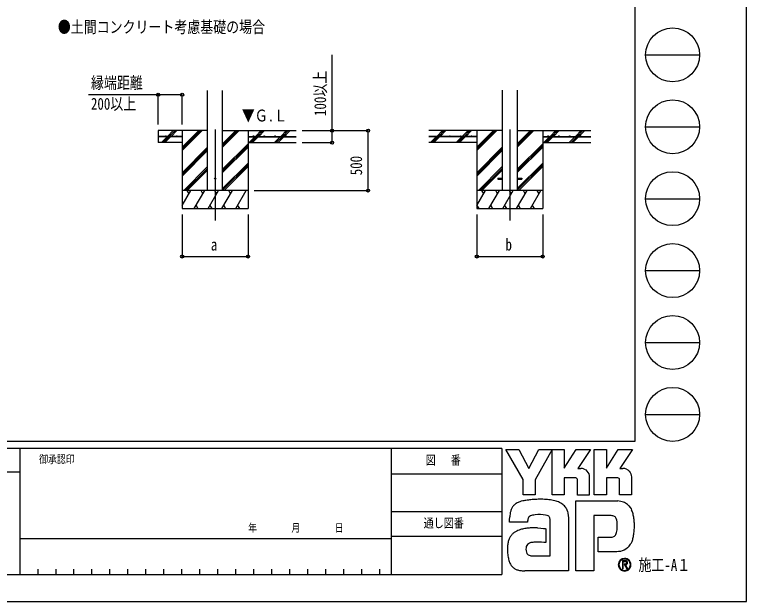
# Model space of a CAD drawing. Units: millimetres, scale not verified. Extents: x -12615 to 12615, y -8910 to 8910.
# Drawn here: x 6513 to 12615, y -8910 to -4014 of the extents above; entities that cross this region are included whole.
import ezdxf
from ezdxf.enums import TextEntityAlignment as Align

# ---------------------------------------------------------------- set-up
doc = ezdxf.new("R2010")
doc.units = ezdxf.units.MM
doc.header["$LTSCALE"] = 40
for name, color, linetype in [('0-2_USER1', 3, 'Continuous'), ('0-3_YKK_12', 2, 'Continuous'), ('0-4_YKK_13', 4, 'Continuous'), ('0-5_YKK_A1', 4, 'Continuous'), ('0-6_YKK_D', 6, 'Continuous'), ('0-7_YKK_ZWAK', 7, 'Continuous')]:
    doc.layers.add(name, color=color, linetype=linetype)
doc.styles.add('ＭＳ ゴシック', font='')
doc.styles.get('ＭＳ ゴシック').set_extended_font_data('MS Gothic')

msp = doc.modelspace()

# ---------------------------------------------------------------- linework, layer by layer
at = {"layer": '0-3_YKK_12'}
for p, q in [((8184.82, -4972.97), (8184.82, -5732.18)), ((10642.21, -4972.97), (10642.21, -5732.18))]:
    msp.add_line(p, q, dxfattribs=at)
at = {"layer": '0-4_YKK_13'}
for p, q in [((10542.21, -5377.68), (10542.21, -5386.68)), ((10542.21, -5377.68), (10579.71, -5377.68)), ((10542.21, -5386.68), (10579.71, -5386.68)), ((10704.71, -5377.68), (10742.21, -5377.68)), ((10704.71, -5386.68), (10742.21, -5386.68)), ((10742.21, -5377.68), (10742.21, -5386.68))]:
    msp.add_line(p, q, dxfattribs=at)
msp.add_circle((8184.82, -5382.18), 5, dxfattribs=at)
at = {"layer": '0-5_YKK_A1'}
for p, q in [((8122.32, -5482.18), (8122.32, -4646.83)), ((8247.32, -5482.18), (8247.32, -4646.83)), ((10579.71, -4645.83), (10579.71, -5482.18)), ((10704.71, -4645.83), (10704.71, -5482.18)), ((7788.78, -5029.68), (7836.28, -4982.18)), ((7802.92, -5029.68), (7850.42, -4982.18)), ((7817.07, -5029.68), (7864.57, -4982.18)), ((7909.82, -4982.18), (7909.82, -5632.18)), ((7909.82, -5149.06), (8076.7, -4982.18)), ((7909.82, -5134.92), (8062.56, -4982.18)), ((7909.82, -5120.78), (8048.41, -4982.18)), ((8247.32, -5119.93), (8385.07, -4982.18)), ((8247.32, -5105.79), (8370.92, -4982.18)), ((8247.32, -5091.65), (8356.78, -4982.18)), ((8247.32, -4982.18), (8859.82, -4982.18)), ((8459.82, -4982.18), (8459.82, -5632.18)), ((8521.41, -5029.68), (8568.91, -4982.18)), ((8535.56, -5029.68), (8583.06, -4982.18)), ((8549.7, -5029.68), (8597.2, -4982.18)), ((8733.55, -5029.68), (8781.05, -4982.18)), ((8747.69, -5029.68), (8795.19, -4982.18)), ((8761.83, -5029.68), (8809.33, -4982.18)), ((10579.71, -4982.18), (9967.21, -4982.18)), ((10034.04, -5029.68), (10081.54, -4982.18)), ((10053.04, -5024.83), (10095.68, -4982.18)), ((10062.32, -5029.68), (10109.82, -4982.18)), ((10246.17, -5029.68), (10293.67, -4982.18)), ((10260.31, -5029.68), (10307.81, -4982.18)), ((10274.45, -5029.68), (10321.95, -4982.18)), ((10367.21, -4982.18), (10367.21, -5632.18)), ((10367.21, -5149.06), (10534.09, -4982.18)), ((10367.21, -5134.92), (10519.94, -4982.18)), ((10367.21, -5120.78), (10505.8, -4982.18)), ((10704.71, -5119.93), (10842.45, -4982.18)), ((10704.71, -5105.79), (10828.31, -4982.18)), ((10704.71, -5091.65), (10814.17, -4982.18)), ((10704.71, -4982.18), (11317.21, -4982.18)), ((10917.21, -4982.18), (10917.21, -5632.18)), ((10978.8, -5029.68), (11026.3, -4982.18)), ((10992.94, -5029.68), (11040.44, -4982.18)), ((11007.09, -5029.68), (11054.59, -4982.18)), ((11190.93, -5029.68), (11238.44, -4982.18)), ((11205.08, -5029.68), (11252.58, -4982.18)), ((11219.22, -5029.68), (11266.72, -4982.18)), ((7909.82, -5029.68), (7709.82, -5029.68)), ((7909.82, -5034.68), (7709.82, -5034.68)), ((7737.68, -5080.78), (7783.78, -5034.68)), ((7750.42, -5082.18), (7797.92, -5034.68)), ((7764.57, -5082.18), (7812.07, -5034.68)), ((7909.82, -5029.68), (7909.82, -5034.68)), ((8459.82, -5029.68), (8859.82, -5029.68)), ((8459.82, -5029.68), (8459.82, -5034.68)), ((8459.82, -5034.68), (8859.82, -5034.68)), ((8468.91, -5082.18), (8516.41, -5034.68)), ((8483.06, -5082.18), (8530.56, -5034.68)), ((8497.2, -5082.18), (8544.7, -5034.68)), ((8681.05, -5082.18), (8728.55, -5034.68)), ((8695.19, -5082.18), (8742.69, -5034.68)), ((8709.33, -5082.18), (8756.83, -5034.68)), ((10367.21, -5029.68), (9967.21, -5029.68)), ((10367.21, -5034.68), (9967.21, -5034.68)), ((9981.54, -5082.18), (10029.04, -5034.68)), ((9995.68, -5082.18), (10043.18, -5034.68)), ((10009.82, -5082.18), (10057.32, -5034.68)), ((10048.18, -5029.68), (10049.85, -5028.02)), ((10195.07, -5080.78), (10241.17, -5034.68)), ((10207.81, -5082.18), (10255.31, -5034.68)), ((10221.95, -5082.18), (10269.45, -5034.68)), ((10367.21, -5029.68), (10367.21, -5034.68)), ((10917.21, -5029.68), (11317.21, -5029.68)), ((10917.21, -5029.68), (10917.21, -5034.68)), ((10917.21, -5034.68), (11317.21, -5034.68)), ((10926.3, -5082.18), (10973.8, -5034.68)), ((10940.44, -5082.18), (10987.94, -5034.68)), ((10954.59, -5082.18), (11002.09, -5034.68)), ((11138.43, -5082.18), (11185.93, -5034.68)), ((11152.58, -5082.18), (11200.08, -5034.68)), ((11166.72, -5082.18), (11214.22, -5034.68)), ((7909.82, -5082.18), (7709.82, -5082.18)), ((7909.82, -5332.91), (8122.32, -5120.41)), ((8247.32, -5303.78), (8459.82, -5091.28)), ((8247.32, -5317.92), (8459.82, -5105.42)), ((8247.32, -5332.06), (8459.82, -5119.56)), ((8459.82, -5082.18), (8859.82, -5082.18)), ((10367.21, -5082.18), (9967.21, -5082.18)), ((10367.21, -5332.91), (10579.71, -5120.41)), ((10704.71, -5303.78), (10917.21, -5091.28)), ((10704.71, -5317.92), (10917.21, -5105.42)), ((10704.71, -5332.06), (10917.21, -5119.56)), ((10917.21, -5082.18), (11317.21, -5082.18)), ((7909.82, -5347.05), (8122.32, -5134.55)), ((7909.82, -5361.19), (8122.32, -5148.7)), ((10367.21, -5347.05), (10579.71, -5134.55)), ((10367.21, -5361.19), (10579.71, -5148.7)), ((7922.67, -5482.18), (8122.32, -5282.54)), ((7936.82, -5482.18), (8122.32, -5296.68)), ((8247.32, -5465.91), (8459.82, -5253.41)), ((8247.32, -5480.05), (8459.82, -5267.55)), ((8259.33, -5482.18), (8459.82, -5281.69)), ((10380.06, -5482.18), (10579.71, -5282.54)), ((10394.21, -5482.18), (10579.71, -5296.68)), ((10704.71, -5465.91), (10917.21, -5253.41)), ((10704.71, -5480.05), (10917.21, -5267.55)), ((10716.71, -5482.18), (10917.21, -5281.69)), ((7950.96, -5482.18), (8122.32, -5310.83)), ((10408.35, -5482.18), (10579.71, -5310.83)), ((8459.82, -5482.18), (7909.82, -5482.18)), ((7909.82, -5607.63), (7982.25, -5482.18)), ((7967.24, -5508.17), (7952.24, -5482.18)), ((8011.11, -5632.18), (8097.72, -5482.18)), ((8082.71, -5508.16), (8067.71, -5482.18)), ((8126.58, -5632.18), (8213.19, -5482.18)), ((8198.18, -5508.17), (8183.18, -5482.18)), ((8242.05, -5632.18), (8328.66, -5482.18)), ((8313.65, -5508.17), (8298.65, -5482.18)), ((8357.52, -5632.18), (8444.13, -5482.18)), ((8414.12, -5482.18), (8414.12, -5482.18)), ((10917.21, -5482.18), (10367.21, -5482.18)), ((10367.21, -5607.63), (10439.63, -5482.18)), ((10424.63, -5508.17), (10409.63, -5482.18)), ((10468.5, -5632.18), (10555.1, -5482.18)), ((10540.1, -5508.16), (10525.1, -5482.18)), ((10583.97, -5632.18), (10670.57, -5482.18)), ((10655.57, -5508.17), (10640.57, -5482.18)), ((10699.44, -5632.18), (10786.04, -5482.18)), ((10771.04, -5508.17), (10756.04, -5482.18)), ((10814.91, -5632.18), (10901.51, -5482.18)), ((10886.51, -5508.16), (10871.51, -5482.18)), ((8026.11, -5606.2), (8041.11, -5632.18)), ((8141.58, -5606.2), (8156.58, -5632.18)), ((8257.05, -5606.2), (8272.05, -5632.18)), ((8372.52, -5606.2), (8387.52, -5632.18)), ((10368.03, -5606.2), (10383.03, -5632.18)), ((10483.5, -5606.2), (10498.5, -5632.18)), ((10598.97, -5606.2), (10613.97, -5632.18)), ((10714.44, -5606.2), (10729.44, -5632.18)), ((10829.91, -5606.2), (10844.91, -5632.18)), ((7909.82, -5632.18), (8459.82, -5632.18)), ((10367.21, -5632.18), (10917.21, -5632.18))]:
    msp.add_line(p, q, dxfattribs=at)
msp.add_lwpolyline([(8122.32, -4982.18), (7709.82, -4982.18), (7709.82, -5082.18)], dxfattribs=at)
for centre in [(7774.82, -5027.18), (7864.82, -5027.18), (8504.82, -5027.18), (8594.82, -5027.18), (8684.82, -5027.18), (8774.82, -5027.18), (10052.21, -5027.18), (10142.21, -5027.18), (10232.21, -5027.18), (10322.21, -5027.18), (10962.21, -5027.18), (11052.21, -5027.18), (11142.21, -5027.18), (11232.21, -5027.18)]:
    msp.add_circle(centre, 2.5, dxfattribs=at)
at = {"layer": '0-6_YKK_D'}
for p, q in [((7709.82, -4932.18), (7709.82, -4681.18)), ((7909.82, -4932.18), (7909.82, -4681.18)), ((8909.82, -4982.18), (9460.82, -4982.18)), ((8909.82, -4982.18), (9160.82, -4982.18)), ((9459.82, -5482.18), (9459.82, -4982.18)), ((8909.82, -5082.18), (9160.82, -5082.18)), ((8509.82, -5482.18), (9460.82, -5482.18)), ((7909.82, -5682.18), (7909.82, -6033.18)), ((8459.82, -5682.18), (8459.82, -6033.18)), ((10367.21, -5682.18), (10367.21, -6033.18)), ((10917.21, -5682.18), (10917.21, -6033.18)), ((7909.82, -6032.18), (8459.82, -6032.18)), ((10367.21, -6032.18), (10917.21, -6032.18))]:
    msp.add_line(p, q, dxfattribs=at)
for points in [[(9159.82, -5082.18), (9159.82, -4982.18), (9159.82, -4350.58)], [(7909.82, -4682.18), (7709.82, -4682.18), (7129.22, -4682.18)]]:
    msp.add_lwpolyline(points, dxfattribs=at)
for centre in [(7709.82, -4682.18), (7909.82, -4682.18), (9159.82, -4982.18), (9459.82, -4982.18), (9159.82, -5082.18), (9459.82, -5482.18), (7909.82, -6032.18), (8459.82, -6032.18), (10367.21, -6032.18), (10917.21, -6032.18)]:
    msp.add_circle(centre, 12.75, dxfattribs=at)
at = {"layer": '0-7_YKK_ZWAK'}
for p, q in [((11685.06, 8325), (11685.06, -7575)), ((11775.06, -4350), (12225.06, -4350)), ((11775.06, -4950), (12225.06, -4950)), ((11775.06, -5550), (12225.06, -5550)), ((11775.06, -6150), (12225.06, -6150)), ((11775.06, -6750), (12225.06, -6750)), ((11775.06, -7350), (12225.06, -7350)), ((11685.06, -7575), (-11714.94, -7575)), ((6555.06, -7635), (5955.06, -7635)), ((9652.56, -7635), (6555.06, -7635)), ((6555.06, -7635), (6555.06, -8685)), ((9652.56, -7635), (9652.56, -8685)), ((10575.06, -7635), (9652.56, -7635)), ((10575.06, -7635), (10575.06, -8685)), ((5955.06, -7830), (6555.06, -7830)), ((9652.56, -7845), (10575.06, -7845)), ((9652.56, -8160), (10575.06, -8160)), ((6555.06, -8385), (9652.56, -8385)), ((10575.06, -8370), (9652.56, -8370)), ((6705.06, -8640), (6705.06, -8685)), ((6855.06, -8640), (6855.06, -8685)), ((7005.06, -8640), (7005.06, -8685)), ((7155.06, -8640), (7155.06, -8685)), ((7305.06, -8640), (7305.06, -8685)), ((7455.06, -8640), (7455.06, -8685)), ((7605.06, -8640), (7605.06, -8685)), ((7755.06, -8640), (7755.06, -8685)), ((7905.06, -8640), (7905.06, -8685)), ((8055.06, -8640), (8055.06, -8685)), ((8205.06, -8640), (8205.06, -8685)), ((8355.06, -8640), (8355.06, -8685)), ((8505.06, -8640), (8505.06, -8685)), ((8655.06, -8640), (8655.06, -8685)), ((8805.06, -8640), (8805.06, -8685)), ((8955.06, -8640), (8955.06, -8685)), ((9105.06, -8640), (9105.06, -8685)), ((9255.06, -8640), (9255.06, -8685)), ((9405.06, -8640), (9405.06, -8685)), ((9555.06, -8640), (9555.06, -8685)), ((11600.02, -8651.94), (11600.02, -8651.94)), ((5955.06, -8685), (6555.06, -8685)), ((6555.06, -8685), (9652.56, -8685)), ((9652.56, -8685), (10575.06, -8685))]:
    msp.add_line(p, q, dxfattribs=at)
for points in [[(-12615, -8910), (12615, -8910), (12615, 8910), (-12615, 8910)], [(10608.06, -7644), (10718.49, -7644), (10801.41, -7800.3), (10884.12, -7644), (10994.63, -7644), (10853.01, -7895.97), (10853.01, -8022.4), (10752.29, -8022.4), (10752.29, -7892.57)]]:
    msp.add_lwpolyline(points, close=True, dxfattribs=at)
for points in [[(11191.64, -7879.83), (11096.31, -7879.83), (11096.31, -8022.29), (10994.74, -8022.29), (10994.74, -7644), (11096.31, -7644), (11096.31, -7798.75), (11196.21, -7644), (11315.52, -7644), (11208.48, -7800.64), (11212.27, -7800.64), (11216.46, -7800.64), (11220.76, -7800.64), (11224.9, -7800.64), (11228.6, -7800.64), (11231.58, -7800.64), (11233.57, -7800.64), (11234.3, -7800.64)], [(11542.53, -7879.83), (11447.31, -7879.83), (11447.31, -8022.4), (11345.69, -8022.4), (11345.69, -7644), (11447.31, -7644), (11447.31, -7798.75), (11547.1, -7644), (11666.41, -7644), (11559.37, -7800.64), (11563.2, -7800.64), (11567.41, -7800.64), (11571.71, -7800.64), (11575.84, -7800.64), (11579.52, -7800.64), (11582.49, -7800.64), (11584.47, -7800.64), (11585.19, -7800.64)], [(11263.52, -7806.64), (11275.65, -7813.57), (11285.92, -7822.6), (11294.18, -7833.36), (11300.27, -7845.45), (11304.03, -7858.49), (11305.32, -7872.11), (11305.32, -8022.65), (11206.23, -8022.65), (11206.23, -7894.23)], [(11614.45, -7806.64), (11626.61, -7813.57), (11636.92, -7822.6), (11645.22, -7833.36), (11651.35, -7845.45), (11655.14, -7858.49), (11656.44, -7872.11), (11656.44, -8022.4), (11557.12, -8022.4), (11557.12, -7894.23)], [(11486.61, -8194.52), (11343.58, -8194.52), (11343.58, -8655), (11193.69, -8655), (11193.69, -8072.37), (11542.06, -8072.37)], [(11636.14, -8113.54), (11645.92, -8125.87), (11653.24, -8137.83), (11658.35, -8148.65)], [(11123.13, -8157.5), (11127.38, -8174.71), (11129.79, -8193.13), (11130.55, -8212.76), (11130.55, -8655), (10768.66, -8655)], [(10814.39, -8196.93), (10807.42, -8200.86), (10801.98, -8205.65), (10797.86, -8211.25), (10794.88, -8217.59), (10792.82, -8224.59), (10791.48, -8232.21), (10790.67, -8240.37), (10790.19, -8249), (10640.23, -8249.37), (10640.67, -8228.86), (10641.5, -8205.82)], [(10871.84, -8296.58), (10900.22, -8298.46), (10922.53, -8300.96), (10937.13, -8303.3), (10942.36, -8304.7), (10942.36, -8419.42), (10925.77, -8417.67), (10907.57, -8416.68), (10888.94, -8416.3), (10871.06, -8416.36), (10855.1, -8416.69), (10842.25, -8417.13), (10833.68, -8417.51), (10830.56, -8417.68), (10817.59, -8420.05), (10806.4, -8423.76), (10797.01, -8428.84), (10789.4, -8435.31), (10783.58, -8443.19), (10779.55, -8452.51), (10777.31, -8463.3), (10776.86, -8475.57), (10778.29, -8489.07), (10781.15, -8500.22), (10785.28, -8509.25), (10790.48, -8516.37), (10796.58, -8521.78), (10803.4, -8525.72), (10810.76, -8528.37), (10818.48, -8529.97), (10977.79, -8529.97), (10977.79, -8235.22), (10977.83, -8229.38), (10977.53, -8223.66), (10976.78, -8218.16), (10975.5, -8212.94), (10973.59, -8208.07), (10970.96, -8203.64), (10967.51, -8199.72), (10963.16, -8196.37)], [(10963.16, -8196.37), (10953.82, -8192.71), (10938.88, -8189.6), (10919.82, -8187.31), (10898.12, -8186.08), (10875.25, -8186.18), (10852.69, -8187.85)], [(11537.48, -8282.99), (11537.29, -8263.9), (11536.38, -8246.69), (11534.23, -8231.59), (11530.31, -8218.78)], [(11623.69, -8462.91), (11609.85, -8473.67), (11595.43, -8482.13), (11580.55, -8488.44), (11565.3, -8492.76), (11549.8, -8495.23), (11534.16, -8496.03), (11380.08, -8496.03), (11380.08, -8374.99), (11466.96, -8374.99), (11482.98, -8374.77), (11497.07, -8373.4), (11509.16, -8369.86)], [(11623.82, -8587.79), (11623.75, -8586.03), (11623.53, -8584.34), (11623.16, -8582.71), (11622.66, -8581.16), (11622.01, -8579.69), (11621.22, -8578.31), (11620.3, -8577.02), (11619.24, -8575.84), (11617.85, -8574.61), (11616.31, -8573.54), (11614.62, -8572.63), (11612.79, -8571.88), (11610.84, -8571.29), (11608.75, -8570.87), (11606.55, -8570.61), (11604.23, -8570.53), (11581.5, -8570.53), (11581.5, -8637.42), (11588.37, -8637.42), (11588.37, -8577.35), (11604.23, -8577.35), (11605.87, -8577.41), (11607.41, -8577.57), (11608.85, -8577.83), (11610.19, -8578.2), (11611.42, -8578.67), (11612.53, -8579.24), (11613.52, -8579.9), (11614.4, -8580.67)], [(11617.08, -8587.79), (11616.66, -8591.01), (11615.51, -8593.54), (11613.78, -8595.47), (11611.64, -8596.87), (11609.23, -8597.83), (11606.71, -8598.42), (11604.25, -8598.72), (11601.99, -8598.8), (11596.03, -8598.8), (11599.04, -8603.91), (11618.68, -8637.65), (11626.54, -8637.65), (11607.6, -8605.17), (11609.37, -8604.82), (11611.07, -8604.37), (11612.67, -8603.83), (11614.19, -8603.2), (11615.6, -8602.47), (11616.92, -8601.65), (11618.14, -8600.73), (11619.24, -8599.73)]]:
    msp.add_lwpolyline(points, dxfattribs=at)
for centre in [(12000.06, -4350), (12000.06, -4950), (12000.06, -5550), (12000.06, -6150), (12000.06, -6750), (12000.06, -7350)]:
    msp.add_circle(centre, 225, dxfattribs=at)
for centre, radius, start, end in [((11234.45, -7875.57), 74.93, 78.26798, 90.11215), ((11235.52, -7870.11), 69.37, 66.19963, 78.22058), ((11585.34, -7875.7), 75.07, 78.27851, 90.10826), ((11586.37, -7870.44), 69.7, 66.2483, 78.23226), ((11192.17, -7893.88), 14.06, 358.57817, 92.1683), ((11543.13, -7893.81), 14, 358.29941, 92.43455), ((10754.81, -8183.52), 108.22, 138.03852, 152.12015), ((10754.79, -8184.02), 108.55, 122.60463, 137.83438), ((10769.15, -8207.24), 135.84, 108.37421, 122.42809), ((10791.88, -8288.08), 219.75, 100.93159, 107.35499), ((10866.16, -8648.45), 587.69, 97.86054, 101.37938), ((10901.03, -8890.74), 832.48, 94.90201, 97.9576), ((10903.41, -8910.14), 852, 91.6169, 94.94971), ((10900.11, -8772.18), 714.01, 87.51794, 91.66439), ((10909.38, -8573.33), 514.94, 81.92631, 87.59083), ((10936.76, -8385.69), 325.32, 73.67137, 82.05943), ((10977.38, -8249.75), 183.45, 60.60528, 73.9085), ((10994.01, -8216.59), 146.41, 52.17347, 59.90542), ((11008.88, -8197.34), 122.08, 43.55042, 52.14561), ((11017.07, -8189.43), 110.69, 34.48659, 43.50182), ((11536.36, -8232.64), 160.37, 78.73198, 87.96551), ((11541.07, -8208.59), 135.87, 69.03034, 78.69541), ((11545.45, -8196.9), 123.38, 59.39484, 68.9885), ((11547.48, -8193.34), 119.28, 50.3012, 59.3616), ((11546.74, -8194.18), 120.4, 42.05209, 50.28551), ((10821.12, -8207.6), 179.04, 163.48385, 171.57982), ((10774.82, -8193.86), 130.74, 152.2125, 163.4865), ((11017.13, -8189.26), 110.55, 25.58915, 34.43128), ((11007.29, -8193.87), 121.41, 17.43089, 25.54591), ((11487.28, -8228.44), 188.76, 14.76267, 25.00486), ((10913.41, -8221.38), 272.36, 171.55622, 176.72493), ((10853.97, -8290.89), 101.95, 102.4979, 112.84632), ((10873.7, -8375.98), 189.3, 96.37207, 102.75341), ((11487.42, -8268.03), 73.52, 77.94572, 90.63794), ((11493.81, -8238.05), 42.86, 60.20991, 77.92418), ((11497.96, -8230.26), 34.04, 39.8078, 59.75378), ((11492.14, -8234.71), 41.37, 22.65544, 39.38165), ((11371.51, -8259.99), 308.76, 7.9139, 14.95041), ((11255.87, -8276.8), 425.61, 2.54376, 8.01251), ((10837.93, -8709.82), 413.39, 94.78469, 99.91711), ((10846.14, -8804.31), 508.24, 90.80099, 94.81812), ((10847.39, -8874.68), 578.61, 87.57779, 90.82714), ((11196.61, -8284.73), 340.88, 355.2339, 0.29193), ((11189.59, -8280.29), 491.98, 357.76419, 2.60674), ((10754.78, -8438.01), 127.65, 142.04688, 153.80771), ((10750.42, -8434.88), 122.29, 130.60221, 141.94427), ((10757.63, -8443.54), 133.55, 120.60724, 130.53081), ((10771.85, -8467.72), 161.6, 112.58838, 120.58162), ((10790.98, -8513.7), 211.4, 106.61303, 112.59024), ((10821.07, -8614.84), 316.93, 99.87193, 106.59825), ((11490.45, -8334.13), 40.8, 314.78099, 333.92928), ((11460.15, -8319.42), 74.48, 334.00676, 347.34989), ((11377.49, -8300.27), 159.33, 347.14308, 355.40008), ((11307.45, -8294.38), 373.25, 347.15166, 352.97565), ((11208.51, -8281.51), 473.02, 352.8937, 357.82206), ((10826.95, -8462.09), 204.02, 164.97537, 174.56739), ((10777.37, -8448.87), 152.71, 153.89178, 164.94341), ((11495.16, -8338.28), 34.54, 293.91672, 314.09376), ((11551.08, -8368.28), 118.04, 326.23251, 339.61931), ((11440.22, -8325.35), 236.92, 339.22498, 347.31457), ((10914.4, -8470.46), 291.87, 174.55588, 182.47272), ((11523.69, -8350.16), 150.71, 311.57033, 318.66243), ((11506.24, -8334.86), 173.92, 318.67367, 325.29112), ((11077.49, -8467.89), 454.94, 181.90948, 187.89042), ((10886.08, -8494.82), 261.65, 187.80471, 196.36971), ((10785.01, -8524.67), 156.26, 196.3102, 208.20993), ((10741.01, -8548.09), 106.41, 208.29777, 223.35561), ((11600.11, -8604.57), 52.92, 90.09157, 179.92363), ((11599.77, -8604.4), 47.06, 134.8007, 180.12175), ((11599.91, -8604.13), 46.97, 89.86602, 135.149), ((11600.1, -8604.47), 52.82, 44.93442, 90.08536), ((11600.12, -8604.49), 47.33, 45.03108, 90.11509), ((11607.02, -8587.51), 10.06, 358.3894, 42.86139), ((11607.22, -8588.27), 16.6, 316.37674, 1.6565), ((11600.15, -8604.5), 47.31, 0.00643, 45.07115), ((11600.52, -8604.31), 52.41, 359.78949, 45.13288), ((10731.08, -8556.83), 93.2, 223.64205, 239.63663), ((10739.32, -8541.84), 110.3, 239.8785, 253.65355), ((10754.4, -8490.03), 164.26, 253.69102, 263.74909), ((10767.18, -8376.29), 278.71, 263.68487, 270.30455), ((11599.78, -8604.63), 52.6, 179.86065, 225.14399), ((11599.58, -8604.7), 46.87, 179.75513, 225.29722), ((11600.03, -8604.63), 52.77, 224.94536, 269.98445), ((11599.93, -8605.12), 46.82, 224.62822, 270.10973), ((11600.03, -8604.37), 53.04, 269.98802, 314.93777), ((11599.95, -8604.42), 47.52, 270.09072, 359.90926), ((11600.39, -8604.71), 52.54, 314.92572, 0.23508)]:
    msp.add_arc(centre, radius, start, end, dxfattribs=at)

# ---------------------------------------------------------------- texts
at = {"layer": '0-2_USER1', "style": 'ＭＳ ゴシック', "width": 0.8}
msp.add_text('●土間コンクリート考慮基礎の場合', height=98.97, dxfattribs=at).set_placement((6872.99, -4196.36), align=Align.BOTTOM_LEFT)
at = {"layer": '0-5_YKK_A1', "style": 'ＭＳ ゴシック', "width": 0.8}
msp.add_text('▼Ｇ.Ｌ', height=98.97, dxfattribs=at).set_placement((8407.21, -4935.23), align=Align.BOTTOM_LEFT)
at = {"layer": '0-6_YKK_D', "style": 'ＭＳ ゴシック', "width": 0.8}
for s, p in [('100以上', (9139.82, -4860.18)), ('500', (9439.82, -5354.58))]:
    msp.add_text(s, height=98.97, rotation=90, dxfattribs=at).set_placement(p, align=Align.BOTTOM_LEFT)
for s, p in [('縁端距離', (7149.22, -4662.18)), ('200以上', (7149.22, -4837.18)), ('a', (8148.82, -6012.18)), ('b', (10606.21, -6012.18))]:
    msp.add_text(s, height=98.97, dxfattribs=at).set_placement(p, align=Align.BOTTOM_LEFT)
at = {"layer": '0-7_YKK_ZWAK', "style": 'ＭＳ ゴシック', "width": 0.8}
for s, height, p in [('御承認印', 65.98, (6717.41, -7777.5)), ('図\u3000 番', 76.98, (9940.21, -7792.5)), ('通し図番', 76.98, (9923.41, -8317.5)), ('年        月        日', 65.98, (8459.72, -8349.64)), ('施工-A１', 98.97, (11715.06, -8685))]:
    msp.add_text(s, height=height, dxfattribs=at).set_placement(p, align=Align.BOTTOM_LEFT)

doc.saveas('drawing.dxf')
